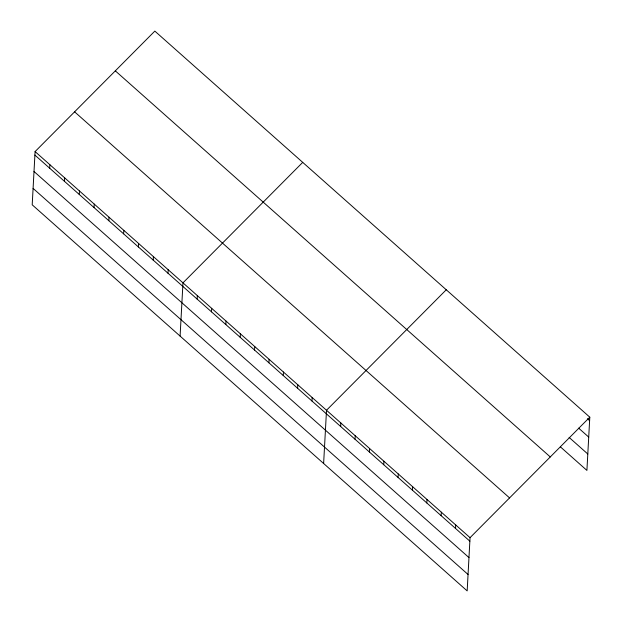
<?xml version="1.0" encoding="UTF-8"?>
<svg xmlns="http://www.w3.org/2000/svg" width="622" height="622" viewBox="0 0 622 622"><rect width="100%" height="100%" fill="white"/><g stroke="black" fill="none" stroke-linecap="round" stroke-linejoin="round"><path stroke-width="0.93" d="M35.089 151.589L32.204 204.817L467.169 590.9L470.045 537.672L589.796 417.183L154.831 31.1L35.089 151.589L470.045 537.672M49.69 168.212L49.877 164.713M64.478 181.344L64.665 177.845M79.266 194.468L79.453 190.97M94.054 207.593L94.241 204.094M108.842 220.724L109.029 217.226M123.63 233.849L123.817 230.35M138.418 246.973L138.605 243.474M153.206 260.105L153.401 256.606M167.994 273.229L168.189 269.73M180.092 336.09L182.977 282.854L302.72 162.365M197.135 299.096L197.329 295.598M211.496 311.84L211.682 308.341M225.848 324.575L226.035 321.076M240.201 337.318L240.387 333.82M254.553 350.062L254.74 346.563M268.906 362.797L269.093 359.298M283.259 375.54L283.453 372.042M297.611 388.283L297.806 384.785M311.964 401.019L312.158 397.52M323.627 463.491L326.511 410.263L446.262 289.774M340.677 426.505L340.864 423.007M355.03 439.241L355.216 435.742M369.382 451.984L369.569 448.485M383.735 464.727L383.93 461.229M398.088 477.463L398.282 473.972M412.44 490.206L412.635 486.707M426.801 502.949L426.987 499.45M441.153 515.685L441.34 512.194M455.506 528.428L455.693 524.929M589.796 417.183L586.911 470.411L560.36 446.837M587.456 418.769L589.602 420.682M578.67 428.169L588.715 437.087M569.138 437.437L587.798 453.998M115.319 70.861L550.276 456.945M74.601 111.828L509.566 497.911M34.902 155.088L469.859 541.171M34.008 171.501L468.972 557.584M33.098 188.412L468.055 574.487"/></g></svg>
